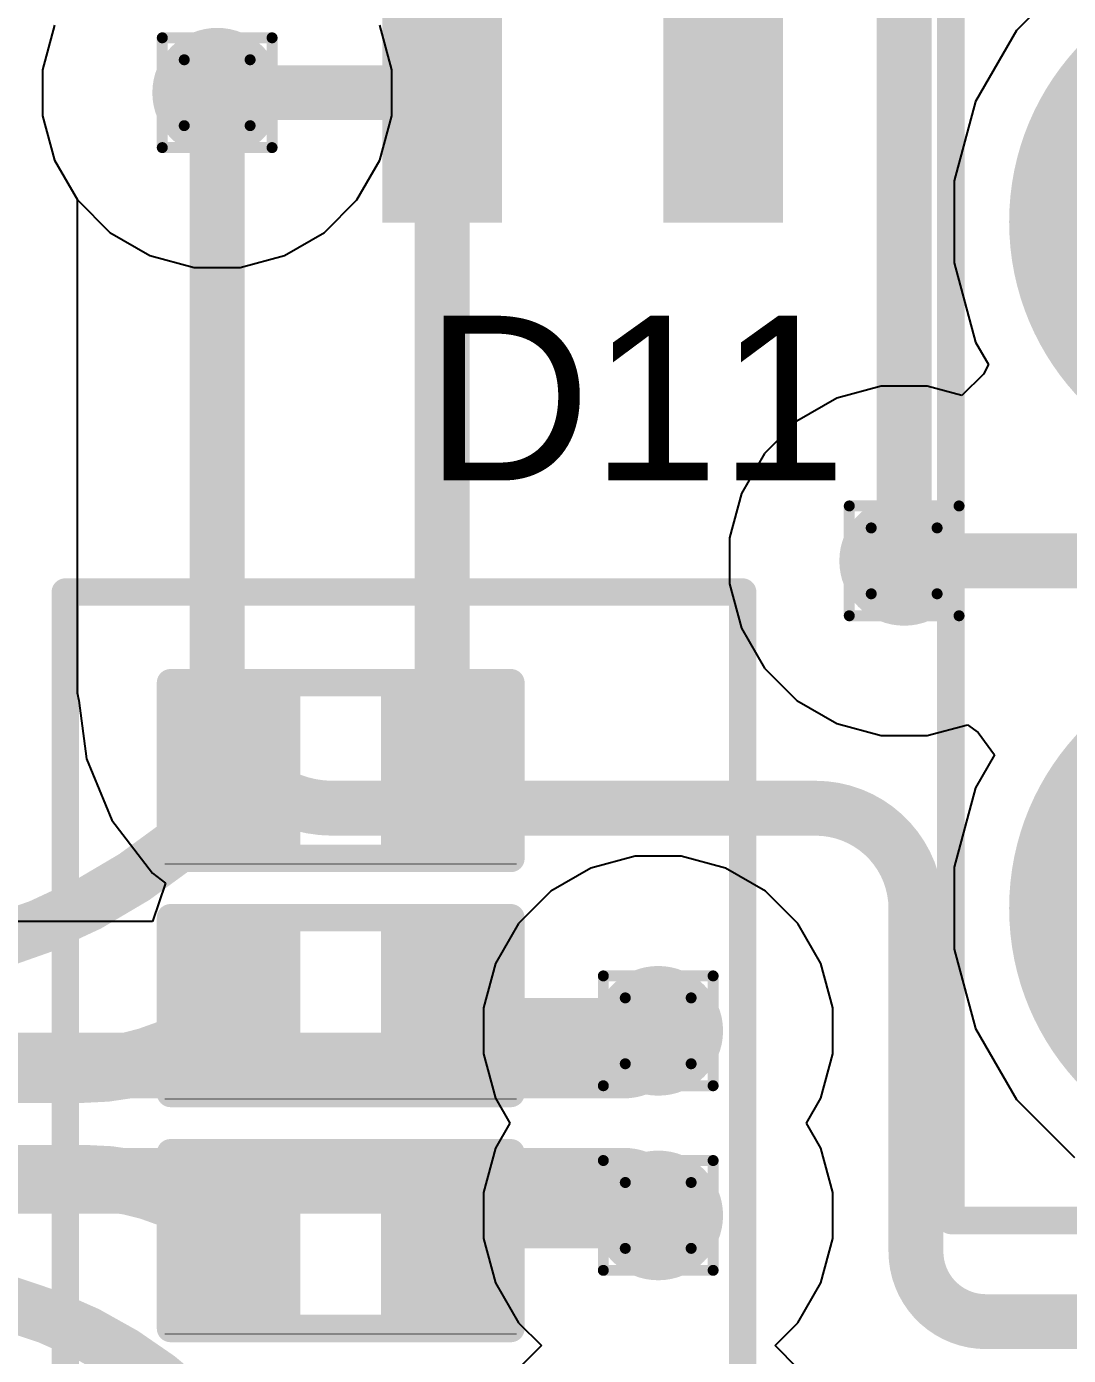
# Model space of a CAD drawing. Header units: inches. Extents: x -5 to 230, y -4 to 159.
# Drawn here: x 40.59 to 45.41, y 38.43 to 44.57 of the extents above; entities that cross this region are included whole.
import ezdxf

# ---------------------------------------------------------------- set-up
doc = ezdxf.new("R2010")
doc.units = ezdxf.units.IN
for name, color, linetype in [('Bottom Layer', 5, 'Continuous'), ('Drill Drawing', 1, 'Continuous'), ('Layer 1', 16, 'Continuous'), ('Layer 2', 76, 'Continuous'), ('Pad Holes', 156, 'Continuous'), ('Top Layer', 1, 'Continuous'), ('Top Overlay', 2, 'Continuous'), ('Top Paste', 8, 'Continuous'), ('Top Solder', 216, 'Continuous'), ('Via Holes', 16, 'Continuous')]:
    doc.layers.add(name, color=color, linetype=linetype)
doc.styles.add('Arial', font='', dxfattribs={"height": 0.2})
doc.styles.get('Arial').set_extended_font_data('Arial')

# ---------------------------------------------------------------- blocks, each defined once
blk = doc.blocks.new('R___0402_157')
at = {"layer": 'Top Layer'}
for points in [[(-0.6985, -0.3175), (-0.6985, 0.3175), (-0.2413, 0.3175), (-0.2413, -0.3175)], [(0.2413, -0.3175), (0.2413, 0.3175), (0.6985, 0.3175), (0.6985, -0.3175)]]:
    blk.add_hatch(color=1, dxfattribs=at).paths.add_polyline_path(points)
at = {"layer": 'Top Paste'}
for points in [[(-0.6985, -0.3175), (-0.6985, 0.3175), (-0.2413, 0.3175), (-0.2413, -0.3175)], [(0.2413, -0.3175), (0.2413, 0.3175), (0.6985, 0.3175), (0.6985, -0.3175)]]:
    blk.add_hatch(color=8, dxfattribs=at).paths.add_polyline_path(points)
at = {"layer": 'Top Solder'}
for points in [[(-0.7535, -0.3725), (-0.7535, 0.3725), (-0.1863, 0.3725), (-0.1863, -0.3725)], [(0.1863, -0.3725), (0.1863, 0.3725), (0.7535, 0.3725), (0.7535, -0.3725)]]:
    blk.add_hatch(color=216, dxfattribs=at).paths.add_polyline_path(points)
at = {"layer": 'Top Overlay'}
for points in [[(-0.7874, -0.4064, 0.127, 0.127, 0), (-0.7874, 0.4064, 0.127, 0.127, 0)], [(-0.7874, 0.4064, 0.127, 0.127, 0), (0.7874, 0.4064, 0.127, 0.127, 0)], [(0.7874, -0.4064, 0.127, 0.127, 0), (0.7874, 0.4064, 0.127, 0.127, 0)], [(-0.7874, -0.4064, 0.127, 0.127, 0), (0.7874, -0.4064, 0.127, 0.127, 0)], [(-0.8128, -0.4318, 0.00323, 0.00323, 0), (0.8128, -0.4318, 0.00323, 0.00323, 0)]]:
    blk.add_lwpolyline(points, format="xyseb", dxfattribs=at)
for points in [[(-0.8191, 0.4064, 0.0635, 0.0635, 1), (-0.7556, 0.4064, 0.0635, 0.0635, 1)], [(-0.8191, 0.4064, 0.0635, 0.0635, 1), (-0.7556, 0.4064, 0.0635, 0.0635, 1)], [(0.7556, 0.4064, 0.0635, 0.0635, 1), (0.8191, 0.4064, 0.0635, 0.0635, 1)], [(0.7556, 0.4064, 0.0635, 0.0635, 1), (0.8191, 0.4064, 0.0635, 0.0635, 1)], [(-0.8191, -0.4064, 0.0635, 0.0635, 1), (-0.7556, -0.4064, 0.0635, 0.0635, 1)], [(-0.8191, -0.4064, 0.0635, 0.0635, 1), (-0.7556, -0.4064, 0.0635, 0.0635, 1)], [(0.7556, -0.4064, 0.0635, 0.0635, 1), (0.8191, -0.4064, 0.0635, 0.0635, 1)], [(0.7556, -0.4064, 0.0635, 0.0635, 1), (0.8191, -0.4064, 0.0635, 0.0635, 1)], [(-0.8136, -0.4318, 0.00161, 0.00161, 1), (-0.812, -0.4318, 0.00161, 0.00161, 1)], [(0.812, -0.4318, 0.00161, 0.00161, 1), (0.8136, -0.4318, 0.00161, 0.00161, 1)]]:
    blk.add_lwpolyline(points, format="xyseb", close=True, dxfattribs=at)
blk = doc.blocks.new('R___0402_159')
at = {"layer": 'Top Layer'}
for points in [[(-0.6985, -0.3175), (-0.6985, 0.3175), (-0.2413, 0.3175), (-0.2413, -0.3175)], [(0.2413, -0.3175), (0.2413, 0.3175), (0.6985, 0.3175), (0.6985, -0.3175)]]:
    blk.add_hatch(color=1, dxfattribs=at).paths.add_polyline_path(points)
at = {"layer": 'Top Paste'}
for points in [[(-0.6985, -0.3175), (-0.6985, 0.3175), (-0.2413, 0.3175), (-0.2413, -0.3175)], [(0.2413, -0.3175), (0.2413, 0.3175), (0.6985, 0.3175), (0.6985, -0.3175)]]:
    blk.add_hatch(color=8, dxfattribs=at).paths.add_polyline_path(points)
at = {"layer": 'Top Solder'}
for points in [[(-0.7535, -0.3725), (-0.7535, 0.3725), (-0.1863, 0.3725), (-0.1863, -0.3725)], [(0.1863, -0.3725), (0.1863, 0.3725), (0.7535, 0.3725), (0.7535, -0.3725)]]:
    blk.add_hatch(color=216, dxfattribs=at).paths.add_polyline_path(points)
at = {"layer": 'Top Overlay'}
for points in [[(-0.7874, -0.4064, 0.127, 0.127, 0), (-0.7874, 0.4064, 0.127, 0.127, 0)], [(-0.7874, 0.4064, 0.127, 0.127, 0), (0.7874, 0.4064, 0.127, 0.127, 0)], [(0.7874, -0.4064, 0.127, 0.127, 0), (0.7874, 0.4064, 0.127, 0.127, 0)], [(-0.7874, -0.4064, 0.127, 0.127, 0), (0.7874, -0.4064, 0.127, 0.127, 0)], [(-0.8128, -0.4318, 0.00323, 0.00323, 0), (0.8128, -0.4318, 0.00323, 0.00323, 0)]]:
    blk.add_lwpolyline(points, format="xyseb", dxfattribs=at)
for points in [[(-0.8191, 0.4064, 0.0635, 0.0635, 1), (-0.7556, 0.4064, 0.0635, 0.0635, 1)], [(-0.8191, 0.4064, 0.0635, 0.0635, 1), (-0.7556, 0.4064, 0.0635, 0.0635, 1)], [(0.7556, 0.4064, 0.0635, 0.0635, 1), (0.8191, 0.4064, 0.0635, 0.0635, 1)], [(0.7556, 0.4064, 0.0635, 0.0635, 1), (0.8191, 0.4064, 0.0635, 0.0635, 1)], [(-0.8191, -0.4064, 0.0635, 0.0635, 1), (-0.7556, -0.4064, 0.0635, 0.0635, 1)], [(-0.8191, -0.4064, 0.0635, 0.0635, 1), (-0.7556, -0.4064, 0.0635, 0.0635, 1)], [(0.7556, -0.4064, 0.0635, 0.0635, 1), (0.8191, -0.4064, 0.0635, 0.0635, 1)], [(0.7556, -0.4064, 0.0635, 0.0635, 1), (0.8191, -0.4064, 0.0635, 0.0635, 1)], [(-0.8136, -0.4318, 0.00161, 0.00161, 1), (-0.812, -0.4318, 0.00161, 0.00161, 1)], [(0.812, -0.4318, 0.00161, 0.00161, 1), (0.8136, -0.4318, 0.00161, 0.00161, 1)]]:
    blk.add_lwpolyline(points, format="xyseb", close=True, dxfattribs=at)
blk = doc.blocks.new('R___0402_160')
at = {"layer": 'Top Layer'}
for points in [[(-0.6985, -0.3175), (-0.6985, 0.3175), (-0.2413, 0.3175), (-0.2413, -0.3175)], [(0.2413, -0.3175), (0.2413, 0.3175), (0.6985, 0.3175), (0.6985, -0.3175)]]:
    blk.add_hatch(color=1, dxfattribs=at).paths.add_polyline_path(points)
at = {"layer": 'Top Paste'}
for points in [[(-0.6985, -0.3175), (-0.6985, 0.3175), (-0.2413, 0.3175), (-0.2413, -0.3175)], [(0.2413, -0.3175), (0.2413, 0.3175), (0.6985, 0.3175), (0.6985, -0.3175)]]:
    blk.add_hatch(color=8, dxfattribs=at).paths.add_polyline_path(points)
at = {"layer": 'Top Solder'}
for points in [[(-0.7535, -0.3725), (-0.7535, 0.3725), (-0.1863, 0.3725), (-0.1863, -0.3725)], [(0.1863, -0.3725), (0.1863, 0.3725), (0.7535, 0.3725), (0.7535, -0.3725)]]:
    blk.add_hatch(color=216, dxfattribs=at).paths.add_polyline_path(points)
at = {"layer": 'Top Overlay'}
for points in [[(-0.7874, -0.4064, 0.127, 0.127, 0), (-0.7874, 0.4064, 0.127, 0.127, 0)], [(-0.7874, 0.4064, 0.127, 0.127, 0), (0.7874, 0.4064, 0.127, 0.127, 0)], [(0.7874, -0.4064, 0.127, 0.127, 0), (0.7874, 0.4064, 0.127, 0.127, 0)], [(-0.7874, -0.4064, 0.127, 0.127, 0), (0.7874, -0.4064, 0.127, 0.127, 0)], [(-0.8128, -0.4318, 0.00323, 0.00323, 0), (0.8128, -0.4318, 0.00323, 0.00323, 0)]]:
    blk.add_lwpolyline(points, format="xyseb", dxfattribs=at)
for points in [[(-0.8191, 0.4064, 0.0635, 0.0635, 1), (-0.7556, 0.4064, 0.0635, 0.0635, 1)], [(-0.8191, 0.4064, 0.0635, 0.0635, 1), (-0.7556, 0.4064, 0.0635, 0.0635, 1)], [(0.7556, 0.4064, 0.0635, 0.0635, 1), (0.8191, 0.4064, 0.0635, 0.0635, 1)], [(0.7556, 0.4064, 0.0635, 0.0635, 1), (0.8191, 0.4064, 0.0635, 0.0635, 1)], [(-0.8191, -0.4064, 0.0635, 0.0635, 1), (-0.7556, -0.4064, 0.0635, 0.0635, 1)], [(-0.8191, -0.4064, 0.0635, 0.0635, 1), (-0.7556, -0.4064, 0.0635, 0.0635, 1)], [(0.7556, -0.4064, 0.0635, 0.0635, 1), (0.8191, -0.4064, 0.0635, 0.0635, 1)], [(0.7556, -0.4064, 0.0635, 0.0635, 1), (0.8191, -0.4064, 0.0635, 0.0635, 1)], [(-0.8136, -0.4318, 0.00161, 0.00161, 1), (-0.812, -0.4318, 0.00161, 0.00161, 1)], [(0.812, -0.4318, 0.00161, 0.00161, 1), (0.8136, -0.4318, 0.00161, 0.00161, 1)]]:
    blk.add_lwpolyline(points, format="xyseb", close=True, dxfattribs=at)
blk = doc.blocks.new('TC2030_IDC__188')
at = {"layer": 'Pad Holes'}
h = blk.add_hatch(color=7, dxfattribs=at)
edge = h.paths.add_edge_path()
edge.add_arc((-2.54, 2.54), 1.1875, 0, 360)
h = blk.add_hatch(color=7, dxfattribs=at)
edge = h.paths.add_edge_path()
edge.add_arc((0.635, 2.54), 1.1875, 0, 360)
at = {"layer": 'Top Overlay'}
for points in [[(-3.9851, 3.997, 0.127, 0.127, 0), (-3.9851, -4.0093, 0.127, 0.127, 0)], [(-3.9851, 3.997, 0.127, 0.127, 0), (3.3057, 3.997, 0.127, 0.127, 0)]]:
    blk.add_lwpolyline(points, format="xyseb", dxfattribs=at)
blk.add_lwpolyline([(-4.0168, 3.997, 0.0635, 0.0635, 1), (-3.9533, 3.997, 0.0635, 0.0635, 1)], format="xyseb", close=True, dxfattribs=at)
blk.add_lwpolyline([(-4.0168, 3.997, 0.0635, 0.0635, 1), (-3.9533, 3.997, 0.0635, 0.0635, 1)], format="xyseb", close=True, dxfattribs=at)
blk = doc.blocks.new('SOT_323_5_210')
at = {"layer": 'Top Layer'}
for points in [[(-1.45, 0.825), (-0.45, 0.825), (-0.45, 0.475), (-1.45, 0.475)], [(0.45, 0.825), (1.45, 0.825), (1.45, 0.475), (0.45, 0.475)], [(-1.45, 0.175), (-0.45, 0.175), (-0.45, -0.175), (-1.45, -0.175)], [(-1.45, -0.475), (-0.45, -0.475), (-0.45, -0.825), (-1.45, -0.825)], [(0.45, -0.475), (1.45, -0.475), (1.45, -0.825), (0.45, -0.825)]]:
    blk.add_hatch(color=1, dxfattribs=at).paths.add_polyline_path(points)
at = {"layer": 'Top Paste'}
for points in [[(-1.45, 0.825), (-0.45, 0.825), (-0.45, 0.475), (-1.45, 0.475)], [(0.45, 0.825), (1.45, 0.825), (1.45, 0.475), (0.45, 0.475)], [(-1.45, 0.175), (-0.45, 0.175), (-0.45, -0.175), (-1.45, -0.175)], [(-1.45, -0.475), (-0.45, -0.475), (-0.45, -0.825), (-1.45, -0.825)], [(0.45, -0.475), (1.45, -0.475), (1.45, -0.825), (0.45, -0.825)]]:
    blk.add_hatch(color=8, dxfattribs=at).paths.add_polyline_path(points)
at = {"layer": 'Top Solder'}
for points in [[(-1.5516, 0.9266), (-0.3484, 0.9266), (-0.3484, 0.3734), (-1.5516, 0.3734)], [(0.3484, 0.9266), (1.5516, 0.9266), (1.5516, 0.3734), (0.3484, 0.3734)], [(-1.5516, 0.2766), (-0.3484, 0.2766), (-0.3484, -0.2766), (-1.5516, -0.2766)], [(-1.5516, -0.3734), (-0.3484, -0.3734), (-0.3484, -0.9266), (-1.5516, -0.9266)], [(0.3484, -0.3734), (1.5516, -0.3734), (1.5516, -0.9266), (0.3484, -0.9266)]]:
    blk.add_hatch(color=216, dxfattribs=at).paths.add_polyline_path(points)
at = {"layer": 'Top Overlay'}
for points in [[(-0.5842, 0.9652, 0.127, 0.127, 0), (-0.5842, 1.1176, 0.127, 0.127, 0)], [(0.508, 1.1176, 0.127, 0.127, 0), (-0.5842, 1.1176, 0.127, 0.127, 0)], [(0.508, 0.9652, 0.127, 0.127, 0), (0.508, 1.1176, 0.127, 0.127, 0)], [(-1.6002, 0.6604, 0.127, 0.127, 0), (-1.7272, 0.7874, 0.127, 0.127, 0)], [(-1.7272, 0.5334, 0.127, 0.127, 0), (-1.7272, 0.7874, 0.127, 0.127, 0)], [(-1.7272, 0.5334, 0.127, 0.127, 0), (-1.6002, 0.6604, 0.127, 0.127, 0)], [(-0.5842, -1.1176, 0.127, 0.127, 0), (-0.5842, -0.9652, 0.127, 0.127, 0)], [(0.508, -1.1176, 0.127, 0.127, 0), (0.508, -0.9652, 0.127, 0.127, 0)], [(0.508, -1.1176, 0.127, 0.127, 0), (-0.5842, -1.1176, 0.127, 0.127, 0)]]:
    blk.add_lwpolyline(points, format="xyseb", dxfattribs=at)
for points in [[(-0.6159, 1.1176, 0.0635, 0.0635, 1), (-0.5524, 1.1176, 0.0635, 0.0635, 1)], [(-0.6159, 1.1176, 0.0635, 0.0635, 1), (-0.5524, 1.1176, 0.0635, 0.0635, 1)], [(0.4763, 1.1176, 0.0635, 0.0635, 1), (0.5398, 1.1176, 0.0635, 0.0635, 1)], [(0.4763, 1.1176, 0.0635, 0.0635, 1), (0.5398, 1.1176, 0.0635, 0.0635, 1)], [(-0.6159, 0.9652, 0.0635, 0.0635, 1), (-0.5524, 0.9652, 0.0635, 0.0635, 1)], [(0.4763, 0.9652, 0.0635, 0.0635, 1), (0.5398, 0.9652, 0.0635, 0.0635, 1)], [(-1.759, 0.7874, 0.0635, 0.0635, 1), (-1.6954, 0.7874, 0.0635, 0.0635, 1)], [(-1.759, 0.7874, 0.0635, 0.0635, 1), (-1.6954, 0.7874, 0.0635, 0.0635, 1)], [(-1.632, 0.6604, 0.0635, 0.0635, 1), (-1.5684, 0.6604, 0.0635, 0.0635, 1)], [(-1.632, 0.6604, 0.0635, 0.0635, 1), (-1.5684, 0.6604, 0.0635, 0.0635, 1)], [(-1.759, 0.5334, 0.0635, 0.0635, 1), (-1.6954, 0.5334, 0.0635, 0.0635, 1)], [(-1.759, 0.5334, 0.0635, 0.0635, 1), (-1.6954, 0.5334, 0.0635, 0.0635, 1)], [(-0.6159, -0.9652, 0.0635, 0.0635, 1), (-0.5524, -0.9652, 0.0635, 0.0635, 1)], [(0.4763, -0.9652, 0.0635, 0.0635, 1), (0.5398, -0.9652, 0.0635, 0.0635, 1)], [(-0.6159, -1.1176, 0.0635, 0.0635, 1), (-0.5524, -1.1176, 0.0635, 0.0635, 1)], [(-0.6159, -1.1176, 0.0635, 0.0635, 1), (-0.5524, -1.1176, 0.0635, 0.0635, 1)], [(0.4763, -1.1176, 0.0635, 0.0635, 1), (0.5398, -1.1176, 0.0635, 0.0635, 1)], [(0.4763, -1.1176, 0.0635, 0.0635, 1), (0.5398, -1.1176, 0.0635, 0.0635, 1)]]:
    blk.add_lwpolyline(points, format="xyseb", close=True, dxfattribs=at)

msp = doc.modelspace()

# ---------------------------------------------------------------- hatches: boundary and pattern name
at = {"layer": 'Bottom Layer'}
h = msp.add_hatch(color=5, dxfattribs=at)
edge = h.paths.add_edge_path()
edge.add_arc((41.4697, 44.2678), 0.3, 0, 360)
h = msp.add_hatch(color=5, dxfattribs=at)
edge = h.paths.add_edge_path()
edge.add_arc((44.6481, 42.1021), 0.3, 0, 360)
h = msp.add_hatch(color=5, dxfattribs=at)
edge = h.paths.add_edge_path()
edge.add_arc((43.5102, 39.928), 0.3, 0, 360)
h = msp.add_hatch(color=5, dxfattribs=at)
edge = h.paths.add_edge_path()
edge.add_arc((43.5102, 39.074), 0.3, 0, 360)
at = {"layer": 'Layer 1'}
h = msp.add_hatch(color=16, dxfattribs=at)
edge = h.paths.add_edge_path()
edge.add_arc((41.4697, 44.2678), 0.3, 0, 360)
h = msp.add_hatch(color=16, dxfattribs=at)
edge = h.paths.add_edge_path()
edge.add_arc((44.6481, 42.1021), 0.3, 0, 360)
h = msp.add_hatch(color=16, dxfattribs=at)
edge = h.paths.add_edge_path()
edge.add_arc((43.5102, 39.928), 0.3, 0, 360)
h = msp.add_hatch(color=16, dxfattribs=at)
edge = h.paths.add_edge_path()
edge.add_arc((43.5102, 39.074), 0.3, 0, 360)
at = {"layer": 'Layer 2'}
h = msp.add_hatch(color=76, dxfattribs=at)
edge = h.paths.add_edge_path()
edge.add_arc((41.4697, 44.2678), 0.3, 0, 360)
h = msp.add_hatch(color=76, dxfattribs=at)
edge = h.paths.add_edge_path()
edge.add_arc((44.6481, 42.1021), 0.3, 0, 360)
h = msp.add_hatch(color=76, dxfattribs=at)
edge = h.paths.add_edge_path()
edge.add_arc((43.5102, 39.928), 0.3, 0, 360)
h = msp.add_hatch(color=76, dxfattribs=at)
edge = h.paths.add_edge_path()
edge.add_arc((43.5102, 39.074), 0.3, 0, 360)
at = {"layer": 'Top Layer'}
h = msp.add_hatch(color=1, dxfattribs=at)
edge = h.paths.add_edge_path()
edge.add_arc((41.4697, 44.2678), 0.3, 0, 360)
h = msp.add_hatch(color=1, dxfattribs=at)
edge = h.paths.add_edge_path()
edge.add_arc((44.6481, 42.1021), 0.3, 0, 360)
h = msp.add_hatch(color=1, dxfattribs=at)
edge = h.paths.add_edge_path()
edge.add_arc((43.5102, 39.928), 0.3, 0, 360)
h = msp.add_hatch(color=1, dxfattribs=at)
edge = h.paths.add_edge_path()
edge.add_arc((43.5102, 39.074), 0.3, 0, 360)
at = {"layer": 'Via Holes'}
h = msp.add_hatch(color=7, dxfattribs=at)
edge = h.paths.add_edge_path()
edge.add_arc((41.4697, 44.2678), 0.15, 0, 360)
h = msp.add_hatch(color=7, dxfattribs=at)
edge = h.paths.add_edge_path()
edge.add_arc((44.6481, 42.1021), 0.15, 0, 360)
h = msp.add_hatch(color=7, dxfattribs=at)
edge = h.paths.add_edge_path()
edge.add_arc((43.5102, 39.928), 0.15, 0, 360)
h = msp.add_hatch(color=7, dxfattribs=at)
edge = h.paths.add_edge_path()
edge.add_arc((43.5102, 39.074), 0.15, 0, 360)

# ---------------------------------------------------------------- linework, layer by layer
at = {"layer": 'Bottom Layer'}
for p, q in [((40.7167, 44.5796), (40.6617, 44.3741)), ((40.6617, 44.3741), (40.6617, 44.1614)), ((40.6617, 44.1614), (40.7167, 43.9559)), ((40.7167, 43.9559), (40.8222, 43.7732)), ((40.8222, 43.7732), (40.8222, 41.4913)), ((40.8222, 41.4913), (40.8292, 41.4562)), ((40.8292, 41.4562), (40.8647, 41.1862)), ((40.8647, 41.1862), (40.9825, 40.902)), ((40.9825, 40.902), (41.1698, 40.6579)), ((41.1698, 40.6579), (41.2301, 40.6116)), ((41.2301, 40.6116), (41.1697, 40.4338)), ((41.1697, 40.4338), (30.868, 40.4338))]:
    msp.add_line(p, q, dxfattribs=at)
for points in [[(44.6481, 42.1021, 0.254, 0.254, 0), (44.6481, 44.7294, 0.254, 0.254, 0)], [(41.4697, 41.4913, 0.254, 0.254, 0), (41.4697, 44.2678, 0.254, 0.254, 0)], [(42.0032, 40.9578, 0.254, 0.254, -0.414214), (41.4697, 41.4913, 0.254, 0.254, 0)], [(42.0032, 40.9578, 0.254, 0.254, 0), (44.2384, 40.9578, 0.254, 0.254, 0)], [(44.2384, 40.9578, 0.254, 0.254, -0.414214), (44.7025, 40.4936, 0.254, 0.254, 0)], [(44.7025, 38.9066, 0.254, 0.254, 0), (44.7025, 40.4936, 0.254, 0.254, 0)], [(43.5102, 39.928, 0.3048, 0.3048, -0.414214), (43.3499, 39.7677, 0.3048, 0.3048, 0)], [(30.868, 39.7677, 0.3048, 0.3048, 0), (43.3499, 39.7677, 0.3048, 0.3048, 0)], [(31.0889, 39.2343, 0.3048, 0.3048, 0), (43.3499, 39.2343, 0.3048, 0.3048, 0)], [(43.3499, 39.2343, 0.3048, 0.3048, -0.414214), (43.5102, 39.074, 0.3048, 0.3048, 0)], [(45.0265, 38.5826, 0.254, 0.254, -0.414214), (44.7025, 38.9066, 0.254, 0.254, 0)], [(45.0265, 38.5826, 0.254, 0.254, 0), (47.9044, 38.5826, 0.254, 0.254, 0)]]:
    msp.add_lwpolyline(points, format="xyseb", dxfattribs=at)
for points in [[(41.4062, 44.2678, 0.127, 0.127, 1), (41.5332, 44.2678, 0.127, 0.127, 1)], [(44.5846, 42.1021, 0.127, 0.127, 1), (44.7116, 42.1021, 0.127, 0.127, 1)], [(41.4062, 41.4913, 0.127, 0.127, 1), (41.5332, 41.4913, 0.127, 0.127, 1)], [(41.4062, 41.4913, 0.127, 0.127, 1), (41.5332, 41.4913, 0.127, 0.127, 1)], [(41.9397, 40.9578, 0.127, 0.127, 1), (42.0667, 40.9578, 0.127, 0.127, 1)], [(41.9397, 40.9578, 0.127, 0.127, 1), (42.0667, 40.9578, 0.127, 0.127, 1)], [(44.1749, 40.9578, 0.127, 0.127, 1), (44.3019, 40.9578, 0.127, 0.127, 1)], [(44.1749, 40.9578, 0.127, 0.127, 1), (44.3019, 40.9578, 0.127, 0.127, 1)], [(44.639, 40.4936, 0.127, 0.127, 1), (44.766, 40.4936, 0.127, 0.127, 1)], [(44.639, 40.4936, 0.127, 0.127, 1), (44.766, 40.4936, 0.127, 0.127, 1)], [(43.434, 39.928, 0.1524, 0.1524, 1), (43.5864, 39.928, 0.1524, 0.1524, 1)], [(43.2737, 39.7677, 0.1524, 0.1524, 1), (43.4261, 39.7677, 0.1524, 0.1524, 1)], [(43.2737, 39.7677, 0.1524, 0.1524, 1), (43.4261, 39.7677, 0.1524, 0.1524, 1)], [(43.2737, 39.2343, 0.1524, 0.1524, 1), (43.4261, 39.2343, 0.1524, 0.1524, 1)], [(43.2737, 39.2343, 0.1524, 0.1524, 1), (43.4261, 39.2343, 0.1524, 0.1524, 1)], [(43.434, 39.074, 0.1524, 0.1524, 1), (43.5864, 39.074, 0.1524, 0.1524, 1)], [(44.639, 38.9066, 0.127, 0.127, 1), (44.766, 38.9066, 0.127, 0.127, 1)], [(44.639, 38.9066, 0.127, 0.127, 1), (44.766, 38.9066, 0.127, 0.127, 1)], [(44.963, 38.5826, 0.127, 0.127, 1), (45.09, 38.5826, 0.127, 0.127, 1)], [(44.963, 38.5826, 0.127, 0.127, 1), (45.09, 38.5826, 0.127, 0.127, 1)]]:
    msp.add_lwpolyline(points, format="xyseb", close=True, dxfattribs=at)
at = {"layer": 'Drill Drawing'}
for points in [[(41.2157, 44.5218, 0.0508, 0.0508, 0), (41.7237, 44.5218, 0.0508, 0.0508, 0)], [(41.2157, 44.0138, 0.0508, 0.0508, 0), (41.2157, 44.5218, 0.0508, 0.0508, 0)], [(41.7237, 44.0138, 0.0508, 0.0508, 0), (41.7237, 44.5218, 0.0508, 0.0508, 0)], [(41.3173, 44.4202, 0.0508, 0.0508, 0), (41.6221, 44.4202, 0.0508, 0.0508, 0)], [(41.3173, 44.1154, 0.0508, 0.0508, 0), (41.3173, 44.4202, 0.0508, 0.0508, 0)], [(41.6221, 44.1154, 0.0508, 0.0508, 0), (41.6221, 44.4202, 0.0508, 0.0508, 0)], [(41.3173, 44.1154, 0.0508, 0.0508, 0), (41.6221, 44.1154, 0.0508, 0.0508, 0)], [(41.2157, 44.0138, 0.0508, 0.0508, 0), (41.7237, 44.0138, 0.0508, 0.0508, 0)], [(44.3941, 42.3561, 0.0508, 0.0508, 0), (44.9021, 42.3561, 0.0508, 0.0508, 0)], [(44.3941, 41.8481, 0.0508, 0.0508, 0), (44.3941, 42.3561, 0.0508, 0.0508, 0)], [(44.9021, 41.8481, 0.0508, 0.0508, 0), (44.9021, 42.3561, 0.0508, 0.0508, 0)], [(44.4957, 42.2545, 0.0508, 0.0508, 0), (44.8005, 42.2545, 0.0508, 0.0508, 0)], [(44.4957, 41.9497, 0.0508, 0.0508, 0), (44.4957, 42.2545, 0.0508, 0.0508, 0)], [(44.8005, 41.9497, 0.0508, 0.0508, 0), (44.8005, 42.2545, 0.0508, 0.0508, 0)], [(44.4957, 41.9497, 0.0508, 0.0508, 0), (44.8005, 41.9497, 0.0508, 0.0508, 0)], [(44.3941, 41.8481, 0.0508, 0.0508, 0), (44.9021, 41.8481, 0.0508, 0.0508, 0)], [(43.2562, 40.182, 0.0508, 0.0508, 0), (43.7642, 40.182, 0.0508, 0.0508, 0)], [(43.2562, 39.674, 0.0508, 0.0508, 0), (43.2562, 40.182, 0.0508, 0.0508, 0)], [(43.7642, 39.674, 0.0508, 0.0508, 0), (43.7642, 40.182, 0.0508, 0.0508, 0)], [(43.3578, 40.0804, 0.0508, 0.0508, 0), (43.6626, 40.0804, 0.0508, 0.0508, 0)], [(43.3578, 39.7756, 0.0508, 0.0508, 0), (43.3578, 40.0804, 0.0508, 0.0508, 0)], [(43.6626, 39.7756, 0.0508, 0.0508, 0), (43.6626, 40.0804, 0.0508, 0.0508, 0)], [(43.3578, 39.7756, 0.0508, 0.0508, 0), (43.6626, 39.7756, 0.0508, 0.0508, 0)], [(43.2562, 39.674, 0.0508, 0.0508, 0), (43.7642, 39.674, 0.0508, 0.0508, 0)], [(43.2562, 39.328, 0.0508, 0.0508, 0), (43.7642, 39.328, 0.0508, 0.0508, 0)], [(43.2562, 38.82, 0.0508, 0.0508, 0), (43.2562, 39.328, 0.0508, 0.0508, 0)], [(43.7642, 38.82, 0.0508, 0.0508, 0), (43.7642, 39.328, 0.0508, 0.0508, 0)], [(43.3578, 39.2264, 0.0508, 0.0508, 0), (43.6626, 39.2264, 0.0508, 0.0508, 0)], [(43.3578, 38.9216, 0.0508, 0.0508, 0), (43.3578, 39.2264, 0.0508, 0.0508, 0)], [(43.6626, 38.9216, 0.0508, 0.0508, 0), (43.6626, 39.2264, 0.0508, 0.0508, 0)], [(43.3578, 38.9216, 0.0508, 0.0508, 0), (43.6626, 38.9216, 0.0508, 0.0508, 0)], [(43.2562, 38.82, 0.0508, 0.0508, 0), (43.7642, 38.82, 0.0508, 0.0508, 0)]]:
    msp.add_lwpolyline(points, format="xyseb", dxfattribs=at)
for points in [[(41.203, 44.5218, 0.0254, 0.0254, 1), (41.2284, 44.5218, 0.0254, 0.0254, 1)], [(41.203, 44.5218, 0.0254, 0.0254, 1), (41.2284, 44.5218, 0.0254, 0.0254, 1)], [(41.711, 44.5218, 0.0254, 0.0254, 1), (41.7364, 44.5218, 0.0254, 0.0254, 1)], [(41.711, 44.5218, 0.0254, 0.0254, 1), (41.7364, 44.5218, 0.0254, 0.0254, 1)], [(41.3046, 44.4202, 0.0254, 0.0254, 1), (41.33, 44.4202, 0.0254, 0.0254, 1)], [(41.3046, 44.4202, 0.0254, 0.0254, 1), (41.33, 44.4202, 0.0254, 0.0254, 1)], [(41.6094, 44.4202, 0.0254, 0.0254, 1), (41.6348, 44.4202, 0.0254, 0.0254, 1)], [(41.6094, 44.4202, 0.0254, 0.0254, 1), (41.6348, 44.4202, 0.0254, 0.0254, 1)], [(41.3046, 44.1154, 0.0254, 0.0254, 1), (41.33, 44.1154, 0.0254, 0.0254, 1)], [(41.3046, 44.1154, 0.0254, 0.0254, 1), (41.33, 44.1154, 0.0254, 0.0254, 1)], [(41.6094, 44.1154, 0.0254, 0.0254, 1), (41.6348, 44.1154, 0.0254, 0.0254, 1)], [(41.6094, 44.1154, 0.0254, 0.0254, 1), (41.6348, 44.1154, 0.0254, 0.0254, 1)], [(41.203, 44.0138, 0.0254, 0.0254, 1), (41.2284, 44.0138, 0.0254, 0.0254, 1)], [(41.203, 44.0138, 0.0254, 0.0254, 1), (41.2284, 44.0138, 0.0254, 0.0254, 1)], [(41.711, 44.0138, 0.0254, 0.0254, 1), (41.7364, 44.0138, 0.0254, 0.0254, 1)], [(41.711, 44.0138, 0.0254, 0.0254, 1), (41.7364, 44.0138, 0.0254, 0.0254, 1)], [(44.3814, 42.3561, 0.0254, 0.0254, 1), (44.4068, 42.3561, 0.0254, 0.0254, 1)], [(44.3814, 42.3561, 0.0254, 0.0254, 1), (44.4068, 42.3561, 0.0254, 0.0254, 1)], [(44.8894, 42.3561, 0.0254, 0.0254, 1), (44.9148, 42.3561, 0.0254, 0.0254, 1)], [(44.8894, 42.3561, 0.0254, 0.0254, 1), (44.9148, 42.3561, 0.0254, 0.0254, 1)], [(44.483, 42.2545, 0.0254, 0.0254, 1), (44.5084, 42.2545, 0.0254, 0.0254, 1)], [(44.483, 42.2545, 0.0254, 0.0254, 1), (44.5084, 42.2545, 0.0254, 0.0254, 1)], [(44.7878, 42.2545, 0.0254, 0.0254, 1), (44.8132, 42.2545, 0.0254, 0.0254, 1)], [(44.7878, 42.2545, 0.0254, 0.0254, 1), (44.8132, 42.2545, 0.0254, 0.0254, 1)], [(44.483, 41.9497, 0.0254, 0.0254, 1), (44.5084, 41.9497, 0.0254, 0.0254, 1)], [(44.483, 41.9497, 0.0254, 0.0254, 1), (44.5084, 41.9497, 0.0254, 0.0254, 1)], [(44.7878, 41.9497, 0.0254, 0.0254, 1), (44.8132, 41.9497, 0.0254, 0.0254, 1)], [(44.7878, 41.9497, 0.0254, 0.0254, 1), (44.8132, 41.9497, 0.0254, 0.0254, 1)], [(44.3814, 41.8481, 0.0254, 0.0254, 1), (44.4068, 41.8481, 0.0254, 0.0254, 1)], [(44.3814, 41.8481, 0.0254, 0.0254, 1), (44.4068, 41.8481, 0.0254, 0.0254, 1)], [(44.8894, 41.8481, 0.0254, 0.0254, 1), (44.9148, 41.8481, 0.0254, 0.0254, 1)], [(44.8894, 41.8481, 0.0254, 0.0254, 1), (44.9148, 41.8481, 0.0254, 0.0254, 1)], [(43.2435, 40.182, 0.0254, 0.0254, 1), (43.2689, 40.182, 0.0254, 0.0254, 1)], [(43.2435, 40.182, 0.0254, 0.0254, 1), (43.2689, 40.182, 0.0254, 0.0254, 1)], [(43.7515, 40.182, 0.0254, 0.0254, 1), (43.7769, 40.182, 0.0254, 0.0254, 1)], [(43.7515, 40.182, 0.0254, 0.0254, 1), (43.7769, 40.182, 0.0254, 0.0254, 1)], [(43.3451, 40.0804, 0.0254, 0.0254, 1), (43.3705, 40.0804, 0.0254, 0.0254, 1)], [(43.3451, 40.0804, 0.0254, 0.0254, 1), (43.3705, 40.0804, 0.0254, 0.0254, 1)], [(43.6499, 40.0804, 0.0254, 0.0254, 1), (43.6753, 40.0804, 0.0254, 0.0254, 1)], [(43.6499, 40.0804, 0.0254, 0.0254, 1), (43.6753, 40.0804, 0.0254, 0.0254, 1)], [(43.3451, 39.7756, 0.0254, 0.0254, 1), (43.3705, 39.7756, 0.0254, 0.0254, 1)], [(43.3451, 39.7756, 0.0254, 0.0254, 1), (43.3705, 39.7756, 0.0254, 0.0254, 1)], [(43.6499, 39.7756, 0.0254, 0.0254, 1), (43.6753, 39.7756, 0.0254, 0.0254, 1)], [(43.6499, 39.7756, 0.0254, 0.0254, 1), (43.6753, 39.7756, 0.0254, 0.0254, 1)], [(43.2435, 39.674, 0.0254, 0.0254, 1), (43.2689, 39.674, 0.0254, 0.0254, 1)], [(43.2435, 39.674, 0.0254, 0.0254, 1), (43.2689, 39.674, 0.0254, 0.0254, 1)], [(43.7515, 39.674, 0.0254, 0.0254, 1), (43.7769, 39.674, 0.0254, 0.0254, 1)], [(43.7515, 39.674, 0.0254, 0.0254, 1), (43.7769, 39.674, 0.0254, 0.0254, 1)], [(43.2435, 39.328, 0.0254, 0.0254, 1), (43.2689, 39.328, 0.0254, 0.0254, 1)], [(43.2435, 39.328, 0.0254, 0.0254, 1), (43.2689, 39.328, 0.0254, 0.0254, 1)], [(43.7515, 39.328, 0.0254, 0.0254, 1), (43.7769, 39.328, 0.0254, 0.0254, 1)], [(43.7515, 39.328, 0.0254, 0.0254, 1), (43.7769, 39.328, 0.0254, 0.0254, 1)], [(43.3451, 39.2264, 0.0254, 0.0254, 1), (43.3705, 39.2264, 0.0254, 0.0254, 1)], [(43.3451, 39.2264, 0.0254, 0.0254, 1), (43.3705, 39.2264, 0.0254, 0.0254, 1)], [(43.6499, 39.2264, 0.0254, 0.0254, 1), (43.6753, 39.2264, 0.0254, 0.0254, 1)], [(43.6499, 39.2264, 0.0254, 0.0254, 1), (43.6753, 39.2264, 0.0254, 0.0254, 1)], [(43.3451, 38.9216, 0.0254, 0.0254, 1), (43.3705, 38.9216, 0.0254, 0.0254, 1)], [(43.3451, 38.9216, 0.0254, 0.0254, 1), (43.3705, 38.9216, 0.0254, 0.0254, 1)], [(43.6499, 38.9216, 0.0254, 0.0254, 1), (43.6753, 38.9216, 0.0254, 0.0254, 1)], [(43.6499, 38.9216, 0.0254, 0.0254, 1), (43.6753, 38.9216, 0.0254, 0.0254, 1)], [(43.2435, 38.82, 0.0254, 0.0254, 1), (43.2689, 38.82, 0.0254, 0.0254, 1)], [(43.2435, 38.82, 0.0254, 0.0254, 1), (43.2689, 38.82, 0.0254, 0.0254, 1)], [(43.7515, 38.82, 0.0254, 0.0254, 1), (43.7769, 38.82, 0.0254, 0.0254, 1)], [(43.7515, 38.82, 0.0254, 0.0254, 1), (43.7769, 38.82, 0.0254, 0.0254, 1)]]:
    msp.add_lwpolyline(points, format="xyseb", close=True, dxfattribs=at)
at = {"layer": 'Layer 1'}
for p, q in [((45.4361, 44.824), (45.1678, 44.5557)), ((40.7167, 44.5796), (40.6617, 44.3741)), ((42.2777, 44.3741), (42.2226, 44.5796)), ((45.1678, 44.5557), (44.978, 44.227)), ((40.6617, 44.3741), (40.6617, 44.1614)), ((42.2777, 44.1614), (42.2777, 44.3741)), ((44.978, 44.227), (44.8797, 43.8603)), ((40.6617, 44.1614), (40.7167, 43.9559)), ((42.2226, 43.9559), (42.2777, 44.1614)), ((40.7167, 43.9559), (40.8231, 43.7716)), ((42.1162, 43.7716), (42.2226, 43.9559)), ((44.8797, 43.8603), (44.8797, 43.4808)), ((40.8231, 43.7716), (40.9735, 43.6212)), ((41.9658, 43.6212), (42.1162, 43.7716)), ((40.9735, 43.6212), (41.1578, 43.5148)), ((41.7815, 43.5148), (41.9658, 43.6212)), ((41.1578, 43.5148), (41.3633, 43.4598)), ((41.576, 43.4598), (41.7815, 43.5148)), ((44.8797, 43.4808), (44.978, 43.1142)), ((41.3633, 43.4598), (41.576, 43.4598)), ((44.978, 43.1142), (45.0379, 43.0104)), ((45.0379, 43.0104), (45.0152, 42.9652)), ((44.5417, 42.9101), (44.3362, 42.855)), ((44.7545, 42.9101), (44.5417, 42.9101)), ((44.9154, 42.8669), (44.7545, 42.9101)), ((45.0152, 42.9652), (44.9154, 42.8669)), ((44.3362, 42.855), (44.152, 42.7486)), ((44.152, 42.7486), (44.0016, 42.5982)), ((44.0016, 42.5982), (43.8952, 42.4139)), ((43.8952, 42.4139), (43.8401, 42.2084)), ((43.8401, 42.2084), (43.8401, 41.9957)), ((43.8401, 41.9957), (43.8952, 41.7902)), ((43.8952, 41.7902), (44.0016, 41.6059)), ((44.0016, 41.6059), (44.152, 41.4555)), ((44.152, 41.4555), (44.3362, 41.3491)), ((44.3362, 41.3491), (44.5417, 41.2941)), ((44.7545, 41.2941), (44.9414, 41.3441)), ((44.9414, 41.3441), (44.9901, 41.3084)), ((44.5417, 41.2941), (44.7545, 41.2941)), ((44.9901, 41.3084), (45.0665, 41.2053)), ((45.0665, 41.2053), (44.978, 41.052)), ((44.978, 41.052), (44.8797, 40.6853)), ((43.4038, 40.736), (43.1983, 40.6809)), ((43.6166, 40.736), (43.4038, 40.736)), ((43.8221, 40.6809), (43.6166, 40.736)), ((43.1983, 40.6809), (43.0141, 40.5746)), ((44.0063, 40.5746), (43.8221, 40.6809)), ((44.8797, 40.6853), (44.8797, 40.3058)), ((43.0141, 40.5746), (42.8636, 40.4241)), ((44.1568, 40.4241), (44.0063, 40.5746)), ((42.8636, 40.4241), (42.7573, 40.2399)), ((44.2631, 40.2399), (44.1568, 40.4241)), ((44.8797, 40.3058), (44.978, 39.9392)), ((42.7573, 40.2399), (42.7022, 40.0344)), ((44.3182, 40.0344), (44.2631, 40.2399)), ((42.7022, 40.0344), (42.7022, 39.8216)), ((44.3182, 39.8216), (44.3182, 40.0344)), ((44.978, 39.9392), (45.1678, 39.6105)), ((42.7022, 39.8216), (42.7573, 39.6161)), ((44.2631, 39.6161), (44.3182, 39.8216)), ((42.7573, 39.6161), (42.8237, 39.501)), ((44.1967, 39.501), (44.2631, 39.6161)), ((45.1678, 39.6105), (45.4361, 39.3421)), ((42.8237, 39.501), (42.7573, 39.3859)), ((44.2631, 39.3859), (44.1967, 39.501)), ((42.7573, 39.3859), (42.7022, 39.1804)), ((44.3182, 39.1804), (44.2631, 39.3859)), ((42.7022, 39.1804), (42.7022, 38.9676)), ((44.3182, 38.9676), (44.3182, 39.1804)), ((42.7022, 38.9676), (42.7573, 38.7621)), ((44.2631, 38.7621), (44.3182, 38.9676)), ((42.7573, 38.7621), (42.8636, 38.5779)), ((44.1568, 38.5779), (44.2631, 38.7621)), ((42.8636, 38.5779), (42.9694, 38.4722)), ((44.051, 38.4722), (44.1568, 38.5779)), ((42.9694, 38.4722), (42.8636, 38.3664)), ((44.1568, 38.3664), (44.051, 38.4722))]:
    msp.add_line(p, q, dxfattribs=at)
at = {"layer": 'Layer 2'}
for p, q in [((45.4361, 44.824), (45.1678, 44.5557)), ((40.7167, 44.5796), (40.6617, 44.3741)), ((42.2777, 44.3741), (42.2226, 44.5796)), ((45.1678, 44.5557), (44.978, 44.227)), ((40.6617, 44.3741), (40.6617, 44.1614)), ((42.2777, 44.1614), (42.2777, 44.3741)), ((44.978, 44.227), (44.8797, 43.8603)), ((40.6617, 44.1614), (40.7167, 43.9559)), ((42.2226, 43.9559), (42.2777, 44.1614)), ((40.7167, 43.9559), (40.8231, 43.7716)), ((42.1162, 43.7716), (42.2226, 43.9559)), ((44.8797, 43.8603), (44.8797, 43.4808)), ((40.8231, 43.7716), (40.9735, 43.6212)), ((41.9658, 43.6212), (42.1162, 43.7716)), ((40.9735, 43.6212), (41.1578, 43.5148)), ((41.7815, 43.5148), (41.9658, 43.6212)), ((41.1578, 43.5148), (41.3633, 43.4598)), ((41.576, 43.4598), (41.7815, 43.5148)), ((44.8797, 43.4808), (44.978, 43.1142)), ((41.3633, 43.4598), (41.576, 43.4598)), ((44.978, 43.1142), (45.0379, 43.0104)), ((45.0379, 43.0104), (45.0152, 42.9652)), ((44.5417, 42.9101), (44.3362, 42.855)), ((44.7545, 42.9101), (44.5417, 42.9101)), ((44.9154, 42.8669), (44.7545, 42.9101)), ((45.0152, 42.9652), (44.9154, 42.8669)), ((44.3362, 42.855), (44.152, 42.7486)), ((44.152, 42.7486), (44.0016, 42.5982)), ((44.0016, 42.5982), (43.8952, 42.4139)), ((43.8952, 42.4139), (43.8401, 42.2084)), ((43.8401, 42.2084), (43.8401, 41.9957)), ((43.8401, 41.9957), (43.8952, 41.7902)), ((43.8952, 41.7902), (44.0016, 41.6059)), ((44.0016, 41.6059), (44.152, 41.4555)), ((44.152, 41.4555), (44.3362, 41.3491)), ((44.3362, 41.3491), (44.5417, 41.2941)), ((44.7545, 41.2941), (44.9414, 41.3441)), ((44.9414, 41.3441), (44.9901, 41.3084)), ((44.5417, 41.2941), (44.7545, 41.2941)), ((44.9901, 41.3084), (45.0665, 41.2053)), ((45.0665, 41.2053), (44.978, 41.052)), ((44.978, 41.052), (44.8797, 40.6853)), ((43.4038, 40.736), (43.1983, 40.6809)), ((43.6166, 40.736), (43.4038, 40.736)), ((43.8221, 40.6809), (43.6166, 40.736)), ((43.1983, 40.6809), (43.0141, 40.5746)), ((44.0063, 40.5746), (43.8221, 40.6809)), ((44.8797, 40.6853), (44.8797, 40.3058)), ((43.0141, 40.5746), (42.8636, 40.4241)), ((44.1568, 40.4241), (44.0063, 40.5746)), ((42.8636, 40.4241), (42.7573, 40.2399)), ((44.2631, 40.2399), (44.1568, 40.4241)), ((44.8797, 40.3058), (44.978, 39.9392)), ((42.7573, 40.2399), (42.7022, 40.0344)), ((44.3182, 40.0344), (44.2631, 40.2399)), ((42.7022, 40.0344), (42.7022, 39.8216)), ((44.3182, 39.8216), (44.3182, 40.0344)), ((44.978, 39.9392), (45.1678, 39.6105)), ((42.7022, 39.8216), (42.7573, 39.6161)), ((44.2631, 39.6161), (44.3182, 39.8216)), ((42.7573, 39.6161), (42.8237, 39.501)), ((44.1967, 39.501), (44.2631, 39.6161)), ((45.1678, 39.6105), (45.4361, 39.3421)), ((42.8237, 39.501), (42.7573, 39.3859)), ((44.2631, 39.3859), (44.1967, 39.501)), ((42.7573, 39.3859), (42.7022, 39.1804)), ((44.3182, 39.1804), (44.2631, 39.3859)), ((42.7022, 39.1804), (42.7022, 38.9676)), ((44.3182, 38.9676), (44.3182, 39.1804)), ((42.7022, 38.9676), (42.7573, 38.7621)), ((44.2631, 38.7621), (44.3182, 38.9676)), ((42.7573, 38.7621), (42.8636, 38.5779)), ((44.1568, 38.5779), (44.2631, 38.7621)), ((42.8636, 38.5779), (42.9694, 38.4722)), ((44.051, 38.4722), (44.1568, 38.5779)), ((42.9694, 38.4722), (42.8636, 38.3664)), ((44.1568, 38.3664), (44.051, 38.4722))]:
    msp.add_line(p, q, dxfattribs=at)
at = {"layer": 'Top Layer'}
for points in [[(41.4697, 44.2678, 0.254, 0.254, 0), (42.5111, 44.2678, 0.254, 0.254, 0)], [(42.5111, 41.1319, 0.254, 0.254, 0), (42.5111, 44.2678, 0.254, 0.254, 0)], [(44.6481, 42.1021, 0.254, 0.254, 0), (46.7425, 42.1021, 0.254, 0.254, 0)], [(41.4697, 40.9492, 0.254, 0.254, 0), (41.5713, 41.1319, 0.254, 0.254, 0)], [(42.5111, 40.9922, 0.254, 0.254, 0), (42.5111, 41.1319, 0.254, 0.254, 0)], [(41.4697, 40.9492, 0.254, 0.254, -0.197247), (39.6873, 40.2224, 0.254, 0.254, 0)], [(41.5713, 40.0446, 0.3048, 0.3048, -0.198912), (40.8531, 39.7472, 0.3048, 0.3048, 0)], [(42.5111, 39.928, 0.3048, 0.3048, 0), (42.5111, 40.0446, 0.3048, 0.3048, 0)], [(42.5111, 39.928, 0.3048, 0.3048, 0), (43.5102, 39.928, 0.3048, 0.3048, 0)], [(38.2661, 39.7472, 0.3048, 0.3048, 0), (40.8531, 39.7472, 0.3048, 0.3048, 0)], [(38.2661, 39.2472, 0.3048, 0.3048, 0), (40.8716, 39.2472, 0.3048, 0.3048, 0)], [(40.8716, 39.2472, 0.3048, 0.3048, -0.198912), (41.5713, 38.9574, 0.3048, 0.3048, 0)], [(42.5111, 39.074, 0.3048, 0.3048, 0), (43.5102, 39.074, 0.3048, 0.3048, 0)], [(42.5111, 38.9574, 0.3048, 0.3048, 0), (42.5111, 39.074, 0.3048, 0.3048, 0)], [(39.9328, 38.7472, 0.254, 0.254, -0.211597), (41.4809, 38.0606, 0.254, 0.254, 0)]]:
    msp.add_lwpolyline(points, format="xyseb", dxfattribs=at)
for points in [[(41.4062, 44.2678, 0.127, 0.127, 1), (41.5332, 44.2678, 0.127, 0.127, 1)], [(42.4476, 44.2678, 0.127, 0.127, 1), (42.5746, 44.2678, 0.127, 0.127, 1)], [(42.4476, 44.2678, 0.127, 0.127, 1), (42.5746, 44.2678, 0.127, 0.127, 1)], [(44.5846, 42.1021, 0.127, 0.127, 1), (44.7116, 42.1021, 0.127, 0.127, 1)], [(41.5078, 41.1319, 0.127, 0.127, 1), (41.6348, 41.1319, 0.127, 0.127, 1)], [(42.4476, 41.1319, 0.127, 0.127, 1), (42.5746, 41.1319, 0.127, 0.127, 1)], [(42.4476, 41.1319, 0.127, 0.127, 1), (42.5746, 41.1319, 0.127, 0.127, 1)], [(41.4062, 40.9492, 0.127, 0.127, 1), (41.5332, 40.9492, 0.127, 0.127, 1)], [(41.4062, 40.9492, 0.127, 0.127, 1), (41.5332, 40.9492, 0.127, 0.127, 1)], [(42.4476, 40.9922, 0.127, 0.127, 1), (42.5746, 40.9922, 0.127, 0.127, 1)], [(41.4951, 40.0446, 0.1524, 0.1524, 1), (41.6475, 40.0446, 0.1524, 0.1524, 1)], [(42.4349, 40.0446, 0.1524, 0.1524, 1), (42.5873, 40.0446, 0.1524, 0.1524, 1)], [(42.4349, 39.928, 0.1524, 0.1524, 1), (42.5873, 39.928, 0.1524, 0.1524, 1)], [(42.4349, 39.928, 0.1524, 0.1524, 1), (42.5873, 39.928, 0.1524, 0.1524, 1)], [(43.434, 39.928, 0.1524, 0.1524, 1), (43.5864, 39.928, 0.1524, 0.1524, 1)], [(40.7769, 39.7472, 0.1524, 0.1524, 1), (40.9293, 39.7472, 0.1524, 0.1524, 1)], [(40.7769, 39.7472, 0.1524, 0.1524, 1), (40.9293, 39.7472, 0.1524, 0.1524, 1)], [(40.7954, 39.2472, 0.1524, 0.1524, 1), (40.9478, 39.2472, 0.1524, 0.1524, 1)], [(40.7954, 39.2472, 0.1524, 0.1524, 1), (40.9478, 39.2472, 0.1524, 0.1524, 1)], [(42.4349, 39.074, 0.1524, 0.1524, 1), (42.5873, 39.074, 0.1524, 0.1524, 1)], [(42.4349, 39.074, 0.1524, 0.1524, 1), (42.5873, 39.074, 0.1524, 0.1524, 1)], [(43.434, 39.074, 0.1524, 0.1524, 1), (43.5864, 39.074, 0.1524, 0.1524, 1)], [(41.4951, 38.9574, 0.1524, 0.1524, 1), (41.6475, 38.9574, 0.1524, 0.1524, 1)], [(42.4349, 38.9574, 0.1524, 0.1524, 1), (42.5873, 38.9574, 0.1524, 0.1524, 1)]]:
    msp.add_lwpolyline(points, format="xyseb", close=True, dxfattribs=at)
at = {"layer": 'Top Overlay'}
for points in [[(40.767, 41.9577, 0.127, 0.127, 0), (43.9009, 41.9577, 0.127, 0.127, 0)], [(40.767, 35.9639, 0.127, 0.127, 0), (40.767, 41.9577, 0.127, 0.127, 0)], [(43.9009, 35.9639, 0.127, 0.127, 0), (43.9009, 41.9577, 0.127, 0.127, 0)]]:
    msp.add_lwpolyline(points, format="xyseb", dxfattribs=at)
for points in [[(40.7353, 41.9577, 0.0635, 0.0635, 1), (40.7987, 41.9577, 0.0635, 0.0635, 1)], [(40.7353, 41.9577, 0.0635, 0.0635, 1), (40.7987, 41.9577, 0.0635, 0.0635, 1)], [(43.8691, 41.9577, 0.0635, 0.0635, 1), (43.9326, 41.9577, 0.0635, 0.0635, 1)], [(43.8691, 41.9577, 0.0635, 0.0635, 1), (43.9326, 41.9577, 0.0635, 0.0635, 1)]]:
    msp.add_lwpolyline(points, format="xyseb", close=True, dxfattribs=at)

# ---------------------------------------------------------------- block references
for name, p, rotation in [('SOT_323_5_210', (43.1611, 45.2178), 270), ('TC2030_IDC__188', (48.8612, 43.0356), 90)]:
    msp.add_blockref(name, p, dxfattribs=dict(rotation=rotation))
for name, p in [('R___0402_157', (42.0412, 41.1319)), ('R___0402_159', (42.0412, 40.0446)), ('R___0402_160', (42.0412, 38.9574))]:
    msp.add_blockref(name, p)

# ---------------------------------------------------------------- texts
at = {"layer": 'Top Overlay', "style": 'Arial'}
msp.add_text('D11', height=0.762, dxfattribs=at).set_placement((42.4297, 42.474))

doc.saveas('drawing.dxf')
